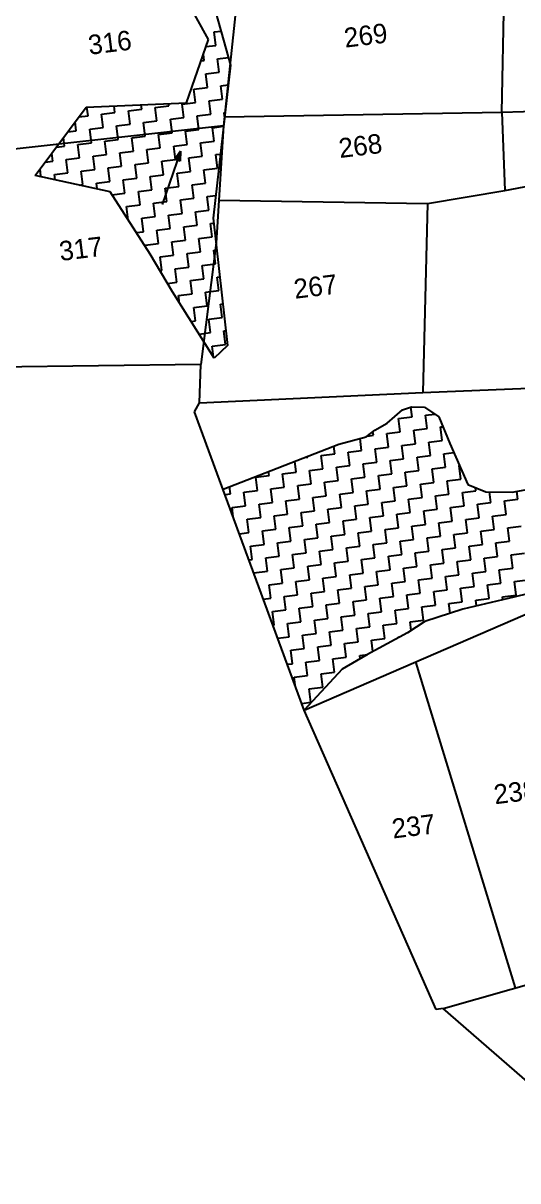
# Model space of a CAD drawing. Header units: metres. Extents: x 286056 to 292206, y 2024114 to 2027347.
# Drawn here: x 287540 to 287894, y 2024393 to 2025221 of the extents above; entities that cross this region are included whole.
import ezdxf
from ezdxf.enums import TextEntityAlignment as Align

# ---------------------------------------------------------------- set-up
doc = ezdxf.new("R2010")
doc.units = ezdxf.units.M
for name, color, linetype in [('POLY_HATCH', 12, 'Continuous'), ('POLY_PARCEL', 6, 'Continuous'), ('TEXT_PARCEL', 7, 'Continuous'), ('V_BOUND_LINE', 7, 'Continuous')]:
    doc.layers.add(name, color=color, linetype=linetype)
doc.styles.add('TEXT_MAP', font='')
doc.styles.get('TEXT_MAP').set_extended_font_data('Kruti Dev 050')

# ---------------------------------------------------------------- blocks, each defined once
blk = doc.blocks.new('13')
h = blk.add_hatch(color=256)
h.paths.add_polyline_path([(176.43, 257.43), (176.67, 257.31), (176.81, 258.2)])
h.paths.add_polyline_path([(176.81, 258.2), (176.2, 257.55), (176.43, 257.43)])
for points in [[(176.81, 258.2), (174.52, 253.55)], [(176.81, 258.2), (176.2, 257.55)], [(176.67, 257.31), (176.2, 257.55)], [(176.81, 258.2), (176.67, 257.31)]]:
    blk.add_lwpolyline(points)
at = {"layer": 'POLY_HATCH'}
for p, q in [((178.91, 288.73), (182.37, 265.53)), ((180.64, 268.12), (177.31, 276.51)), ((177.92, 262.57), (180.64, 268.12)), ((182.37, 265.53), (179.03, 251.72)), ((163.23, 257.64), (168.67, 263.31)), ((168.67, 263.31), (177.92, 262.57)), ((169.9, 255.29), (163.23, 257.64)), ((172.86, 249.12), (169.9, 255.29)), ((179.03, 251.72), (178.91, 239.87)), ((174.47, 245.42), (172.86, 249.12)), ((177.55, 238.88), (174.47, 245.42)), ((178.91, 239.87), (177.55, 238.88)), ((192.64, 230.96), (194.19, 231.99)), ((194.19, 231.99), (195.05, 232.17)), ((195.05, 232.17), (196.25, 231.99)), ((196.25, 231.99), (197.46, 230.96)), ((191.43, 230.44), (192.64, 230.96)), ((197.46, 230.96), (198.15, 228.38)), ((187.99, 229.58), (190.57, 229.93)), ((190.57, 229.93), (191.43, 230.44)), ((176.88, 226.77), (187.99, 229.58)), ((198.15, 228.38), (199.35, 224.42)), ((199.35, 224.42), (200.9, 223.56)), ((200.9, 223.56), (203.31, 223.22)), ((203.31, 223.22), (206.24, 223.39)), ((206.76, 214.1), (202.28, 213.58)), ((197.46, 213.06), (193.84, 212.37)), ((202.28, 213.58), (197.46, 213.06)), ((193.84, 212.37), (192.12, 211.51)), ((192.12, 211.51), (188.16, 209.96)), ((188.16, 209.96), (185.75, 208.93)), ((185.75, 208.93), (181.81, 205.62))]:
    blk.add_line(p, q, dxfattribs=at)
at = {"layer": 'POLY_HATCH', "linetype": 'Continuous'}
for p, q in [((181.25, 268.75), (181.89, 268.75)), ((181.25, 267.5), (181.25, 268.75)), ((180.33, 267.5), (181.25, 267.5)), ((179.72, 266.25), (180, 266.25)), ((180, 266.25), (180, 266.82)), ((181.25, 266.25), (182.26, 266.25)), ((181.25, 265), (181.25, 266.25)), ((180, 265), (181.25, 265)), ((180, 263.75), (180, 265)), ((168.75, 262.5), (168.75, 263.31)), ((171.25, 262.5), (171.25, 263.11)), ((173.75, 262.5), (173.75, 262.91)), ((178.75, 263.75), (180, 263.75)), ((178.75, 262.5), (178.75, 263.75)), ((181.25, 263.75), (181.94, 263.75)), ((181.25, 262.5), (181.25, 263.75)), ((167.5, 261.25), (167.5, 262.09)), ((167.89, 262.5), (168.75, 262.5)), ((170, 262.5), (171.25, 262.5)), ((170, 261.25), (170, 262.5)), ((172.5, 262.5), (173.75, 262.5)), ((172.5, 261.25), (172.5, 262.5)), ((175, 262.5), (176.25, 262.5)), ((175, 261.25), (175, 262.5)), ((176.25, 262.5), (176.25, 262.71)), ((177.5, 262.5), (178.75, 262.5)), ((177.5, 261.25), (177.5, 262.5)), ((180, 262.5), (181.25, 262.5)), ((180, 261.25), (180, 262.5)), ((166.25, 260), (166.25, 260.79)), ((166.69, 261.25), (167.5, 261.25)), ((168.75, 261.25), (170, 261.25)), ((168.75, 260), (168.75, 261.25)), ((171.25, 261.25), (172.5, 261.25)), ((171.25, 260), (171.25, 261.25)), ((173.75, 261.25), (175, 261.25)), ((173.75, 260), (173.75, 261.25)), ((176.25, 261.25), (177.5, 261.25)), ((176.25, 260), (176.25, 261.25)), ((178.75, 261.25), (180, 261.25)), ((178.75, 260), (178.75, 261.25)), ((181.25, 261.25), (181.33, 261.25)), ((181.25, 260.9), (181.25, 261.25)), ((165.5, 260), (166.25, 260)), ((167.5, 260), (168.75, 260)), ((167.5, 258.75), (167.5, 260)), ((170, 260), (171.25, 260)), ((170, 258.75), (170, 260)), ((172.5, 260), (173.75, 260)), ((172.5, 258.75), (172.5, 260)), ((175, 260), (176.25, 260)), ((175, 258.75), (175, 260)), ((177.5, 260), (178.75, 260)), ((177.5, 258.75), (177.5, 260)), ((180, 260), (181.03, 260)), ((180, 258.75), (180, 260)), ((164.3, 258.75), (165, 258.75)), ((165, 258.75), (165, 259.48)), ((166.25, 258.75), (167.5, 258.75)), ((166.25, 257.5), (166.25, 258.75)), ((168.75, 258.75), (170, 258.75)), ((168.75, 257.5), (168.75, 258.75)), ((171.25, 258.75), (172.5, 258.75)), ((171.25, 257.5), (171.25, 258.75)), ((173.75, 258.75), (175, 258.75)), ((173.75, 257.5), (173.75, 258.75)), ((176.25, 258.75), (177.5, 258.75)), ((176.25, 257.5), (176.25, 258.75)), ((178.75, 258.75), (180, 258.75)), ((178.75, 257.5), (178.75, 258.75)), ((163.75, 257.5), (163.75, 258.18)), ((163.62, 257.5), (163.75, 257.5)), ((165, 257.5), (166.25, 257.5)), ((165, 257.02), (165, 257.5)), ((167.5, 257.5), (168.75, 257.5)), ((167.5, 256.25), (167.5, 257.5)), ((170, 257.5), (171.25, 257.5)), ((170, 256.25), (170, 257.5)), ((172.5, 257.5), (173.75, 257.5)), ((172.5, 256.25), (172.5, 257.5)), ((175, 257.5), (176.25, 257.5)), ((175, 256.25), (175, 257.5)), ((177.5, 257.5), (178.75, 257.5)), ((177.5, 256.25), (177.5, 257.5)), ((180, 257.5), (180.43, 257.5)), ((180, 256.25), (180, 257.5)), ((167.18, 256.25), (167.5, 256.25)), ((168.75, 256.25), (170, 256.25)), ((168.75, 255.7), (168.75, 256.25)), ((171.25, 256.25), (172.5, 256.25)), ((171.25, 255), (171.25, 256.25)), ((173.75, 256.25), (175, 256.25)), ((173.75, 255), (173.75, 256.25)), ((176.25, 256.25), (177.5, 256.25)), ((176.25, 255), (176.25, 256.25)), ((178.75, 256.25), (180, 256.25)), ((178.75, 255), (178.75, 256.25)), ((170.04, 255), (171.25, 255)), ((172.5, 255), (173.75, 255)), ((172.5, 253.75), (172.5, 255)), ((175, 255), (176.25, 255)), ((175, 253.75), (175, 255)), ((177.5, 255), (178.75, 255)), ((177.5, 253.75), (177.5, 255)), ((171.25, 253.75), (172.5, 253.75)), ((171.25, 252.5), (171.25, 253.75)), ((173.75, 253.75), (175, 253.75)), ((173.75, 252.5), (173.75, 253.75)), ((176.25, 253.75), (177.5, 253.75)), ((176.25, 252.5), (176.25, 253.75)), ((178.75, 253.75), (179.53, 253.75)), ((178.75, 252.5), (178.75, 253.75)), ((171.24, 252.5), (171.25, 252.5)), ((172.5, 252.5), (173.75, 252.5)), ((172.5, 251.25), (172.5, 252.5)), ((175, 252.5), (176.25, 252.5)), ((175, 251.25), (175, 252.5)), ((177.5, 252.5), (178.75, 252.5)), ((177.5, 251.25), (177.5, 252.5)), ((171.84, 251.25), (172.5, 251.25)), ((173.75, 251.25), (175, 251.25)), ((173.75, 250), (173.75, 251.25)), ((176.25, 251.25), (177.5, 251.25)), ((176.25, 250), (176.25, 251.25)), ((178.75, 251.25), (179.03, 251.25)), ((178.75, 250), (178.75, 251.25)), ((172.5, 250), (173.75, 250)), ((172.5, 249.88), (172.5, 250)), ((175, 250), (176.25, 250)), ((175, 248.75), (175, 250)), ((177.5, 250), (178.75, 250)), ((177.5, 248.75), (177.5, 250)), ((173.75, 248.75), (175, 248.75)), ((173.75, 247.5), (173.75, 248.75)), ((176.25, 248.75), (177.5, 248.75)), ((176.25, 247.5), (176.25, 248.75)), ((178.75, 248.75), (179, 248.75)), ((178.75, 247.5), (178.75, 248.75)), ((173.57, 247.5), (173.75, 247.5)), ((175, 247.5), (176.25, 247.5)), ((175, 246.25), (175, 247.5)), ((177.5, 247.5), (178.75, 247.5)), ((177.5, 246.25), (177.5, 247.5)), ((174.11, 246.25), (175, 246.25)), ((176.25, 246.25), (177.5, 246.25)), ((176.25, 245), (176.25, 246.25)), ((178.75, 246.25), (178.98, 246.25)), ((178.75, 245), (178.75, 246.25)), ((175, 245), (176.25, 245)), ((175, 244.29), (175, 245)), ((177.5, 245), (178.75, 245)), ((177.5, 243.75), (177.5, 245)), ((176.25, 243.75), (177.5, 243.75)), ((176.25, 242.5), (176.25, 243.75)), ((178.75, 243.75), (178.95, 243.75)), ((178.75, 242.5), (178.75, 243.75)), ((175.85, 242.5), (176.25, 242.5)), ((177.5, 242.5), (178.75, 242.5)), ((177.5, 241.25), (177.5, 242.5)), ((176.44, 241.25), (177.5, 241.25)), ((178.75, 241.25), (178.93, 241.25)), ((178.75, 240), (178.75, 241.25)), ((177.5, 240), (178.75, 240)), ((177.5, 239), (177.5, 240)), ((195, 231.25), (195, 232.16)), ((193.75, 231.25), (195, 231.25)), ((193.75, 230), (193.75, 231.25)), ((196.25, 231.25), (197.12, 231.25)), ((196.25, 230), (196.25, 231.25)), ((190, 228.75), (190, 229.85)), ((190.69, 230), (191.25, 230)), ((191.25, 230), (191.25, 230.33)), ((192.5, 230), (193.75, 230)), ((192.5, 228.75), (192.5, 230)), ((195, 230), (196.25, 230)), ((195, 228.75), (195, 230)), ((197.5, 230), (197.72, 230)), ((197.5, 228.75), (197.5, 230)), ((184.7, 228.75), (185, 228.75)), ((185, 228.75), (185, 228.83)), ((186.25, 228.75), (187.5, 228.75)), ((186.25, 227.5), (186.25, 228.75)), ((187.5, 228.75), (187.5, 229.46)), ((188.75, 228.75), (190, 228.75)), ((188.75, 227.5), (188.75, 228.75)), ((191.25, 228.75), (192.5, 228.75)), ((191.25, 227.5), (191.25, 228.75)), ((193.75, 228.75), (195, 228.75)), ((193.75, 227.5), (193.75, 228.75)), ((196.25, 228.75), (197.5, 228.75)), ((196.25, 227.5), (196.25, 228.75)), ((181.25, 227.5), (181.25, 227.88)), ((183.75, 227.5), (183.75, 228.51)), ((177.5, 226.25), (177.5, 226.93)), ((180, 227.5), (181.25, 227.5)), ((180, 226.25), (180, 227.5)), ((182.5, 227.5), (183.75, 227.5)), ((182.5, 226.25), (182.5, 227.5)), ((185, 227.5), (186.25, 227.5)), ((185, 226.25), (185, 227.5)), ((187.5, 227.5), (188.75, 227.5)), ((187.5, 226.25), (187.5, 227.5)), ((190, 227.5), (191.25, 227.5)), ((190, 226.25), (190, 227.5)), ((192.5, 227.5), (193.75, 227.5)), ((192.5, 226.25), (192.5, 227.5)), ((195, 227.5), (196.25, 227.5)), ((195, 226.25), (195, 227.5)), ((197.5, 227.5), (198.42, 227.5)), ((197.5, 226.25), (197.5, 227.5)), ((177, 226.25), (177.5, 226.25)), ((178.75, 226.25), (180, 226.25)), ((178.75, 225), (178.75, 226.25)), ((181.25, 226.25), (182.5, 226.25)), ((181.25, 225), (181.25, 226.25)), ((183.75, 226.25), (185, 226.25)), ((183.75, 225), (183.75, 226.25)), ((186.25, 226.25), (187.5, 226.25)), ((186.25, 225), (186.25, 226.25)), ((188.75, 226.25), (190, 226.25)), ((188.75, 225), (188.75, 226.25)), ((191.25, 226.25), (192.5, 226.25)), ((191.25, 225), (191.25, 226.25)), ((193.75, 226.25), (195, 226.25)), ((193.75, 225), (193.75, 226.25)), ((196.25, 226.25), (197.5, 226.25)), ((196.25, 225), (196.25, 226.25)), ((198.75, 226.25), (198.8, 226.25)), ((198.75, 225), (198.75, 226.25)), ((177.5, 225), (178.75, 225)), ((177.5, 224.11), (177.5, 225)), ((180, 225), (181.25, 225)), ((180, 223.75), (180, 225)), ((182.5, 225), (183.75, 225)), ((182.5, 223.75), (182.5, 225)), ((185, 225), (186.25, 225)), ((185, 223.75), (185, 225)), ((187.5, 225), (188.75, 225)), ((187.5, 223.75), (187.5, 225)), ((190, 225), (191.25, 225)), ((190, 223.75), (190, 225)), ((192.5, 225), (193.75, 225)), ((192.5, 223.75), (192.5, 225)), ((195, 225), (196.25, 225)), ((195, 223.75), (195, 225)), ((197.5, 225), (198.75, 225)), ((197.5, 223.75), (197.5, 225)), ((178.75, 223.75), (180, 223.75)), ((178.75, 222.5), (178.75, 223.75)), ((181.25, 223.75), (182.5, 223.75)), ((181.25, 222.5), (181.25, 223.75)), ((183.75, 223.75), (185, 223.75)), ((183.75, 222.5), (183.75, 223.75)), ((186.25, 223.75), (187.5, 223.75)), ((186.25, 222.5), (186.25, 223.75)), ((188.75, 223.75), (190, 223.75)), ((188.75, 222.5), (188.75, 223.75)), ((191.25, 223.75), (192.5, 223.75)), ((191.25, 222.5), (191.25, 223.75)), ((193.75, 223.75), (195, 223.75)), ((193.75, 222.5), (193.75, 223.75)), ((196.25, 223.75), (197.5, 223.75)), ((196.25, 222.5), (196.25, 223.75)), ((198.75, 223.75), (200, 223.75)), ((198.75, 222.5), (198.75, 223.75)), ((200, 223.75), (200, 224.06)), ((201.25, 222.5), (201.25, 223.51)), ((177.88, 222.5), (178.75, 222.5)), ((180, 222.5), (181.25, 222.5)), ((180, 221.25), (180, 222.5)), ((182.5, 222.5), (183.75, 222.5)), ((182.5, 221.25), (182.5, 222.5)), ((185, 222.5), (186.25, 222.5)), ((185, 221.25), (185, 222.5)), ((187.5, 222.5), (188.75, 222.5)), ((187.5, 221.25), (187.5, 222.5)), ((190, 222.5), (191.25, 222.5)), ((190, 221.25), (190, 222.5)), ((192.5, 222.5), (193.75, 222.5)), ((192.5, 221.25), (192.5, 222.5)), ((195, 222.5), (196.25, 222.5)), ((195, 221.25), (195, 222.5)), ((197.5, 222.5), (198.75, 222.5)), ((197.5, 221.25), (197.5, 222.5)), ((200, 222.5), (201.25, 222.5)), ((200, 221.25), (200, 222.5)), ((202.5, 222.5), (203.75, 222.5)), ((202.5, 221.25), (202.5, 222.5)), ((203.75, 222.5), (203.75, 223.24)), ((178.75, 221.25), (180, 221.25)), ((178.75, 220), (178.75, 221.25)), ((181.25, 221.25), (182.5, 221.25)), ((181.25, 220), (181.25, 221.25)), ((183.75, 221.25), (185, 221.25)), ((183.75, 220), (183.75, 221.25)), ((186.25, 221.25), (187.5, 221.25)), ((186.25, 220), (186.25, 221.25)), ((188.75, 221.25), (190, 221.25)), ((188.75, 220), (188.75, 221.25)), ((191.25, 221.25), (192.5, 221.25)), ((191.25, 220), (191.25, 221.25)), ((193.75, 221.25), (195, 221.25)), ((193.75, 220), (193.75, 221.25)), ((196.25, 221.25), (197.5, 221.25)), ((196.25, 220), (196.25, 221.25)), ((198.75, 221.25), (200, 221.25)), ((198.75, 220), (198.75, 221.25)), ((201.25, 221.25), (202.5, 221.25)), ((201.25, 220), (201.25, 221.25)), ((178.46, 220), (178.75, 220)), ((180, 220), (181.25, 220)), ((180, 218.75), (180, 220)), ((182.5, 220), (183.75, 220)), ((182.5, 218.75), (182.5, 220)), ((185, 220), (186.25, 220)), ((185, 218.75), (185, 220)), ((187.5, 220), (188.75, 220)), ((187.5, 218.75), (187.5, 220)), ((190, 220), (191.25, 220)), ((190, 218.75), (190, 220)), ((192.5, 220), (193.75, 220)), ((192.5, 218.75), (192.5, 220)), ((195, 220), (196.25, 220)), ((195, 218.75), (195, 220)), ((197.5, 220), (198.75, 220)), ((197.5, 218.75), (197.5, 220)), ((200, 220), (201.25, 220)), ((200, 218.75), (200, 220)), ((202.5, 220), (203.75, 220)), ((202.5, 218.75), (202.5, 220)), ((178.75, 218.75), (180, 218.75)), ((178.75, 218.75), (178.75, 218.75)), ((181.25, 218.75), (182.5, 218.75)), ((181.25, 217.5), (181.25, 218.75)), ((183.75, 218.75), (185, 218.75)), ((183.75, 217.5), (183.75, 218.75)), ((186.25, 218.75), (187.5, 218.75)), ((186.25, 217.5), (186.25, 218.75)), ((188.75, 218.75), (190, 218.75)), ((188.75, 217.5), (188.75, 218.75)), ((191.25, 218.75), (192.5, 218.75)), ((191.25, 217.5), (191.25, 218.75)), ((193.75, 218.75), (195, 218.75)), ((193.75, 217.5), (193.75, 218.75)), ((196.25, 218.75), (197.5, 218.75)), ((196.25, 217.5), (196.25, 218.75)), ((198.75, 218.75), (200, 218.75)), ((198.75, 217.5), (198.75, 218.75)), ((201.25, 218.75), (202.5, 218.75)), ((201.25, 217.5), (201.25, 218.75)), ((180, 217.5), (181.25, 217.5)), ((180, 216.25), (180, 217.5)), ((182.5, 217.5), (183.75, 217.5)), ((182.5, 216.25), (182.5, 217.5)), ((185, 217.5), (186.25, 217.5)), ((185, 216.25), (185, 217.5)), ((187.5, 217.5), (188.75, 217.5)), ((187.5, 216.25), (187.5, 217.5)), ((190, 217.5), (191.25, 217.5)), ((190, 216.25), (190, 217.5)), ((192.5, 217.5), (193.75, 217.5)), ((192.5, 216.25), (192.5, 217.5)), ((195, 217.5), (196.25, 217.5)), ((195, 216.25), (195, 217.5)), ((197.5, 217.5), (198.75, 217.5)), ((197.5, 216.25), (197.5, 217.5)), ((200, 217.5), (201.25, 217.5)), ((200, 216.25), (200, 217.5)), ((202.5, 217.5), (203.75, 217.5)), ((202.5, 216.25), (202.5, 217.5)), ((179.33, 216.25), (180, 216.25)), ((181.25, 216.25), (182.5, 216.25)), ((181.25, 215), (181.25, 216.25)), ((183.75, 216.25), (185, 216.25)), ((183.75, 215), (183.75, 216.25)), ((186.25, 216.25), (187.5, 216.25)), ((186.25, 215), (186.25, 216.25)), ((188.75, 216.25), (190, 216.25)), ((188.75, 215), (188.75, 216.25)), ((191.25, 216.25), (192.5, 216.25)), ((191.25, 215), (191.25, 216.25)), ((193.75, 216.25), (195, 216.25)), ((193.75, 215), (193.75, 216.25)), ((196.25, 216.25), (197.5, 216.25)), ((196.25, 215), (196.25, 216.25)), ((198.75, 216.25), (200, 216.25)), ((198.75, 215), (198.75, 216.25)), ((201.25, 216.25), (202.5, 216.25)), ((201.25, 215), (201.25, 216.25)), ((180, 215), (181.25, 215)), ((180, 213.75), (180, 215)), ((182.5, 215), (183.75, 215)), ((182.5, 213.75), (182.5, 215)), ((185, 215), (186.25, 215)), ((185, 213.75), (185, 215)), ((187.5, 215), (188.75, 215)), ((187.5, 213.75), (187.5, 215)), ((190, 215), (191.25, 215)), ((190, 213.75), (190, 215)), ((192.5, 215), (193.75, 215)), ((192.5, 213.75), (192.5, 215)), ((195, 215), (196.25, 215)), ((195, 213.75), (195, 215)), ((197.5, 215), (198.75, 215)), ((197.5, 213.75), (197.5, 215)), ((200, 215), (201.25, 215)), ((200, 213.75), (200, 215)), ((202.5, 215), (203.75, 215)), ((202.5, 213.75), (202.5, 215)), ((179.91, 213.75), (180, 213.75)), ((181.25, 213.75), (182.5, 213.75)), ((181.25, 212.5), (181.25, 213.75)), ((183.75, 213.75), (185, 213.75)), ((183.75, 212.5), (183.75, 213.75)), ((186.25, 213.75), (187.5, 213.75)), ((186.25, 212.5), (186.25, 213.75)), ((188.75, 213.75), (190, 213.75)), ((188.75, 212.5), (188.75, 213.75)), ((191.25, 213.75), (192.5, 213.75)), ((191.25, 212.5), (191.25, 213.75)), ((193.75, 213.75), (195, 213.75)), ((193.75, 212.5), (193.75, 213.75)), ((196.25, 213.75), (197.5, 213.75)), ((196.25, 212.83), (196.25, 213.75)), ((198.75, 213.75), (200, 213.75)), ((198.75, 213.2), (198.75, 213.75)), ((201.25, 213.75), (202.5, 213.75)), ((201.25, 213.47), (201.25, 213.75)), ((180.21, 212.5), (181.25, 212.5)), ((182.5, 212.5), (183.75, 212.5)), ((182.5, 211.25), (182.5, 212.5)), ((185, 212.5), (186.25, 212.5)), ((185, 211.25), (185, 212.5)), ((187.5, 212.5), (188.75, 212.5)), ((187.5, 211.25), (187.5, 212.5)), ((190, 212.5), (191.25, 212.5)), ((190, 211.25), (190, 212.5)), ((192.5, 212.5), (193.75, 212.5)), ((192.5, 211.7), (192.5, 212.5)), ((181.25, 211.25), (182.5, 211.25)), ((181.25, 210), (181.25, 211.25)), ((183.75, 211.25), (185, 211.25)), ((183.75, 210), (183.75, 211.25)), ((186.25, 211.25), (187.5, 211.25)), ((186.25, 210), (186.25, 211.25)), ((188.75, 211.25), (190, 211.25)), ((188.75, 210.19), (188.75, 211.25)), ((191.25, 211.25), (191.45, 211.25)), ((191.25, 211.17), (191.25, 211.25)), ((180.79, 210), (181.25, 210)), ((182.5, 210), (183.75, 210)), ((182.5, 208.75), (182.5, 210)), ((185, 210), (186.25, 210)), ((185, 208.75), (185, 210)), ((187.5, 210), (188.25, 210)), ((187.5, 209.68), (187.5, 210)), ((181.25, 208.75), (182.5, 208.75)), ((181.25, 208.02), (181.25, 208.75)), ((183.75, 208.75), (185, 208.75)), ((183.75, 207.5), (183.75, 208.75)), ((182.5, 207.5), (183.75, 207.5)), ((182.5, 206.25), (182.5, 207.5)), ((181.66, 206.25), (182.5, 206.25))]:
    blk.add_line(p, q, dxfattribs=at)
at = {"layer": 'POLY_PARCEL'}
for p, q in [((183.55, 270.82), (181.02, 260.04)), ((206.66, 258.13), (208.26, 269.02)), ((181.22, 260.85), (206.66, 258.13)), ((181.02, 260.04), (160.77, 260.28)), ((181.02, 260.04), (179.04, 249.41)), ((206.66, 258.13), (206.05, 250.94)), ((206.66, 258.13), (216.91, 257.21)), ((179.76, 253.3), (198.85, 250.63)), ((206.05, 250.94), (214.24, 251.47)), ((198.85, 250.63), (196.25, 233.35)), ((198.85, 250.63), (206.05, 250.94)), ((179.04, 249.41), (176.25, 238.45)), ((175.7, 234.95), (196.25, 233.35)), ((196.25, 233.35), (223.2, 231.13)), ((181.81, 205.62), (206.42, 212.83)), ((192.55, 208.77), (197.96, 177.77)), ((191.13, 176.71), (228.27, 182.47))]:
    blk.add_line(p, q, dxfattribs=at)
at = {"layer": 'V_BOUND_LINE'}
for p, q in [((176.25, 238.45), (155.58, 240.74)), ((175.7, 234.95), (176.25, 238.45)), ((175.15, 234.18), (175.7, 234.95)), ((181.81, 205.62), (175.15, 234.18)), ((190.48, 176.71), (181.81, 205.62)), ((191.13, 176.71), (190.48, 176.71)), ((207.32, 158.68), (191.13, 176.71))]:
    blk.add_line(p, q, dxfattribs=at)
at = {"layer": 'TEXT_PARCEL', "style": 'TEXT_MAP'}
for s, p in [('316', (171.57, 268.07)), ('269', (195.08, 265.82)), ('268', (193.34, 255.77)), ('317', (166.58, 249.51)), ('267', (187.63, 243.39)), ('238', (200.21, 194.82)), ('237', (190.49, 192.84))]:
    blk.add_text(s, height=1.8, dxfattribs=at).set_placement(p, align=Align.CENTER)

msp = doc.modelspace()

# ---------------------------------------------------------------- block references
at = {"xscale": 7.751650312977041, "yscale": 7.751650312977041, "zscale": 7.751650312977041, "rotation": 7.058277928675759}
msp.add_blockref('13', (286538.24, 2022974.39), dxfattribs=at)

doc.saveas('drawing.dxf')
